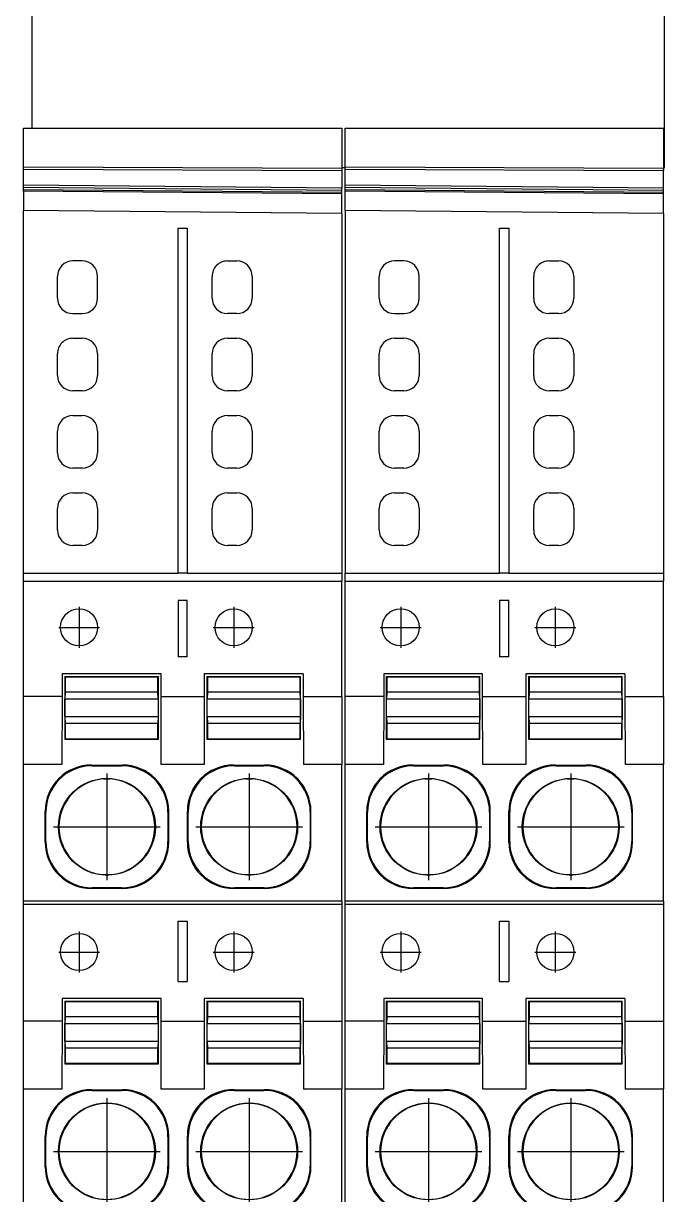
# Model space of a CAD drawing. Extents: x -2333 to 4564, y -5034 to 5704.
# Drawn here: x 3271.6 to 3345.5, y 2141.7 to 2276.7 of the extents above; entities that cross this region are included whole.
import ezdxf

# ---------------------------------------------------------------- set-up
doc = ezdxf.new("R2010")
doc.units = 0
doc.header["$LTSCALE"] = 10
doc.header["$MEASUREMENT"] = 0
doc.linetypes.add('DOT_CENTER', pattern=[14, 12, -1, 0, -1])
doc.layers.get('0').update_dxf_attribs({"linetype": 'CONTINUOUS'})
doc.layers.add('1', color=7, linetype='CONTINUOUS')

# ---------------------------------------------------------------- blocks, each defined once
blk = doc.blocks.new('FIBO-P-SP-TWIN-____2__13', base_point=(87.283, 1619.943))
at = {"color": 7, "linetype": 'Continuous'}
for p, q in [((112.253, 1630.243), (116.672, 1630.243)), ((116.672, 1630.243), (118.87, 1630.243)), ((116.672, 1629), (116.672, 1630.243)), ((118.87, 1630.243), (122.655, 1630.243)), ((118.87, 1628.993), (118.87, 1630.243)), ((122.655, 1630.243), (122.753, 1630.243)), ((122.655, 1630.243), (122.655, 1619.943)), ((122.753, 1619.943), (122.753, 1630.243)), ((122.753, 1630.243), (127.172, 1630.243)), ((127.172, 1629), (127.172, 1630.243)), ((127.172, 1630.243), (129.37, 1630.243)), ((129.37, 1630.243), (133.096, 1630.243)), ((129.37, 1628.993), (129.37, 1630.243)), ((133.096, 1630.243), (133.353, 1630.243)), ((133.096, 1630.243), (133.096, 1619.943)), ((145.083, 1630.243), (133.353, 1630.243)), ((133.353, 1630.243), (133.353, 1625.243)), ((144.993, 1619.943), (145.083, 1630.243)), ((145.083, 1630.243), (145.713, 1630.243)), ((145.665, 1619.943), (145.754, 1630.243)), ((145.713, 1630.243), (145.754, 1630.243)), ((145.754, 1630.243), (145.836, 1630.243)), ((145.813, 1619.943), (145.903, 1630.243)), ((145.836, 1630.243), (145.903, 1630.243)), ((145.903, 1630.243), (146.419, 1630.243)), ((146.419, 1630.243), (146.496, 1630.243)), ((146.496, 1630.243), (146.46, 1619.943)), ((146.496, 1630.243), (147.753, 1630.243)), ((147.753, 1630.243), (147.753, 1619.943)), ((114.156, 1629.541), (115.151, 1629.541)), ((114.178, 1629.518), (115.128, 1629.518)), ((124.656, 1629.541), (125.651, 1629.541)), ((124.678, 1629.518), (125.628, 1629.518)), ((118.87, 1628.993), (116.672, 1629)), ((119.518, 1628.908), (117.489, 1628.908)), ((117.503, 1628.893), (117.489, 1628.908)), ((117.489, 1628.908), (117.489, 1625.879)), ((117.503, 1628.893), (117.503, 1625.893)), ((118.003, 1628.893), (117.503, 1628.893)), ((118.216, 1628.902), (118.003, 1628.893)), ((118.003, 1628.893), (118.003, 1625.893)), ((118.216, 1628.902), (118.216, 1625.885)), ((118.216, 1628.902), (118.791, 1628.902)), ((119.003, 1628.893), (118.791, 1628.902)), ((118.791, 1628.902), (118.791, 1625.885)), ((119.603, 1628.993), (118.87, 1628.993)), ((119.503, 1628.893), (119.003, 1628.893)), ((119.003, 1625.893), (119.003, 1628.893)), ((119.518, 1628.908), (119.503, 1628.893)), ((119.503, 1628.893), (119.503, 1625.893)), ((119.518, 1628.908), (119.518, 1625.879)), ((119.603, 1625.793), (119.603, 1628.993)), ((129.37, 1628.993), (127.172, 1629)), ((130.018, 1628.908), (127.989, 1628.908)), ((128.003, 1628.893), (127.989, 1628.908)), ((127.989, 1628.908), (127.989, 1625.879)), ((128.003, 1628.893), (128.003, 1625.893)), ((128.503, 1628.893), (128.003, 1628.893)), ((128.716, 1628.902), (128.503, 1628.893)), ((128.503, 1628.893), (128.503, 1625.893)), ((128.716, 1628.902), (128.716, 1625.885)), ((128.716, 1628.902), (129.291, 1628.902)), ((129.291, 1628.902), (129.291, 1625.885)), ((129.503, 1628.893), (129.291, 1628.902)), ((130.103, 1628.993), (129.37, 1628.993)), ((130.003, 1628.893), (129.503, 1628.893)), ((129.503, 1625.893), (129.503, 1628.893)), ((130.018, 1628.908), (130.003, 1628.893)), ((130.003, 1628.893), (130.003, 1625.893)), ((130.018, 1628.908), (130.018, 1625.879)), ((130.103, 1625.793), (130.103, 1628.993)), ((134.753, 1629.143), (135.453, 1629.143)), ((137.253, 1629.143), (137.953, 1629.143)), ((139.753, 1629.143), (140.453, 1629.143)), ((142.253, 1629.143), (142.953, 1629.143)), ((134.253, 1628.343), (134.253, 1628.643)), ((135.953, 1628.643), (135.953, 1628.343)), ((136.753, 1628.343), (136.753, 1628.643)), ((138.453, 1628.643), (138.453, 1628.343)), ((139.253, 1628.343), (139.253, 1628.643)), ((140.953, 1628.643), (140.953, 1628.343)), ((141.753, 1628.643), (141.753, 1628.343)), ((143.453, 1628.343), (143.453, 1628.643)), ((116.651, 1628.041), (116.651, 1627.045)), ((123.156, 1627.045), (123.156, 1628.041)), ((127.151, 1628.041), (127.151, 1627.045)), ((116.199, 1627.433), (116.199, 1627.653)), ((116.628, 1628.018), (116.628, 1627.068)), ((123.178, 1627.068), (123.178, 1628.018)), ((123.607, 1627.653), (123.607, 1627.433)), ((126.699, 1627.433), (126.699, 1627.653)), ((127.128, 1628.018), (127.128, 1627.068)), ((135.453, 1627.843), (134.753, 1627.843)), ((137.953, 1627.843), (137.253, 1627.843)), ((140.453, 1627.843), (139.753, 1627.843)), ((142.253, 1627.843), (142.953, 1627.843)), ((116.672, 1625.786), (118.87, 1625.793)), ((116.672, 1624.4), (116.672, 1625.786)), ((117.503, 1625.893), (117.489, 1625.879)), ((117.489, 1625.879), (119.518, 1625.879)), ((117.503, 1625.893), (118.003, 1625.893)), ((118.216, 1625.885), (118.003, 1625.893)), ((118.791, 1625.885), (118.216, 1625.885)), ((118.791, 1625.885), (119.003, 1625.893)), ((118.87, 1625.793), (119.603, 1625.793)), ((118.87, 1625.793), (118.87, 1624.393)), ((119.003, 1625.893), (119.503, 1625.893)), ((119.503, 1625.893), (119.518, 1625.879)), ((127.172, 1625.786), (129.37, 1625.793)), ((127.172, 1624.4), (127.172, 1625.786)), ((128.003, 1625.893), (127.989, 1625.879)), ((127.989, 1625.879), (130.018, 1625.879)), ((128.003, 1625.893), (128.503, 1625.893)), ((128.716, 1625.885), (128.503, 1625.893)), ((129.291, 1625.885), (128.716, 1625.885)), ((129.291, 1625.885), (129.503, 1625.893)), ((129.37, 1625.793), (129.37, 1624.393)), ((129.37, 1625.793), (130.103, 1625.793)), ((129.503, 1625.893), (130.003, 1625.893)), ((130.003, 1625.893), (130.018, 1625.879)), ((114.156, 1625.545), (115.151, 1625.545)), ((115.128, 1625.568), (114.178, 1625.568)), ((124.656, 1625.545), (125.651, 1625.545)), ((125.628, 1625.568), (124.678, 1625.568)), ((120.153, 1625.243), (122.103, 1625.243)), ((120.153, 1625.243), (120.153, 1624.943)), ((122.103, 1625.243), (122.103, 1624.943)), ((132.474, 1625.243), (130.653, 1625.243)), ((130.653, 1624.943), (130.653, 1625.243)), ((132.474, 1624.943), (132.474, 1625.243)), ((133.353, 1624.943), (133.353, 1625.243)), ((133.353, 1625.243), (144.511, 1625.243)), ((144.511, 1625.243), (144.511, 1624.943)), ((114.156, 1624.941), (115.151, 1624.941)), ((114.178, 1624.918), (115.128, 1624.918)), ((122.103, 1624.943), (120.153, 1624.943)), ((124.656, 1624.941), (125.651, 1624.941)), ((124.678, 1624.918), (125.628, 1624.918)), ((130.653, 1624.943), (132.474, 1624.943)), ((133.353, 1624.943), (133.353, 1619.943)), ((144.511, 1624.943), (133.353, 1624.943)), ((118.87, 1624.393), (116.672, 1624.4)), ((117.503, 1624.293), (117.489, 1624.308)), ((119.518, 1624.308), (117.489, 1624.308)), ((117.489, 1624.308), (117.489, 1621.279)), ((117.503, 1624.293), (117.503, 1621.293)), ((118.003, 1624.293), (117.503, 1624.293)), ((118.216, 1624.302), (118.003, 1624.293)), ((118.003, 1624.293), (118.003, 1621.293)), ((118.216, 1624.302), (118.216, 1621.285)), ((118.216, 1624.302), (118.791, 1624.302)), ((118.791, 1624.302), (118.791, 1621.285)), ((119.003, 1624.293), (118.791, 1624.302)), ((119.603, 1624.393), (118.87, 1624.393)), ((119.003, 1621.293), (119.003, 1624.293)), ((119.503, 1624.293), (119.003, 1624.293)), ((119.518, 1624.308), (119.503, 1624.293)), ((119.503, 1624.293), (119.503, 1621.293)), ((119.518, 1624.308), (119.518, 1621.279)), ((119.603, 1621.193), (119.603, 1624.393)), ((129.37, 1624.393), (127.172, 1624.4)), ((127.989, 1624.308), (127.989, 1621.279)), ((130.018, 1624.308), (127.989, 1624.308)), ((128.003, 1624.293), (127.989, 1624.308)), ((128.003, 1624.293), (128.003, 1621.293)), ((128.503, 1624.293), (128.003, 1624.293)), ((128.716, 1624.302), (128.503, 1624.293)), ((128.503, 1624.293), (128.503, 1621.293)), ((128.716, 1624.302), (129.291, 1624.302)), ((128.716, 1624.302), (128.716, 1621.285)), ((129.503, 1624.293), (129.291, 1624.302)), ((129.291, 1624.302), (129.291, 1621.285)), ((130.103, 1624.393), (129.37, 1624.393)), ((129.503, 1621.293), (129.503, 1624.293)), ((130.003, 1624.293), (129.503, 1624.293)), ((130.018, 1624.308), (130.003, 1624.293)), ((130.003, 1624.293), (130.003, 1621.293)), ((130.018, 1624.308), (130.018, 1621.279)), ((130.103, 1621.193), (130.103, 1624.393)), ((134.753, 1624.143), (135.453, 1624.143)), ((137.253, 1624.143), (137.953, 1624.143)), ((139.753, 1624.143), (140.453, 1624.143)), ((142.253, 1624.143), (142.953, 1624.143)), ((134.253, 1623.343), (134.253, 1623.643)), ((135.953, 1623.643), (135.953, 1623.343)), ((136.753, 1623.343), (136.753, 1623.643)), ((138.453, 1623.643), (138.453, 1623.343)), ((139.253, 1623.343), (139.253, 1623.643)), ((140.953, 1623.643), (140.953, 1623.343)), ((141.753, 1623.343), (141.753, 1623.643)), ((143.453, 1623.643), (143.453, 1623.343)), ((116.628, 1623.418), (116.628, 1622.468)), ((116.651, 1623.441), (116.651, 1622.445)), ((123.156, 1622.445), (123.156, 1623.441)), ((123.178, 1622.468), (123.178, 1623.418)), ((127.128, 1623.418), (127.128, 1622.468)), ((127.151, 1623.441), (127.151, 1622.445)), ((116.199, 1622.833), (116.199, 1623.053)), ((123.607, 1623.053), (123.607, 1622.833)), ((126.699, 1622.833), (126.699, 1623.053)), ((135.453, 1622.843), (134.753, 1622.843)), ((137.953, 1622.843), (137.253, 1622.843)), ((140.453, 1622.843), (139.753, 1622.843)), ((142.953, 1622.843), (142.253, 1622.843)), ((117.503, 1621.293), (117.489, 1621.279)), ((117.489, 1621.279), (119.518, 1621.279)), ((117.503, 1621.293), (118.003, 1621.293)), ((118.216, 1621.285), (118.003, 1621.293)), ((118.791, 1621.285), (118.216, 1621.285)), ((118.791, 1621.285), (119.003, 1621.293)), ((119.003, 1621.293), (119.503, 1621.293)), ((119.503, 1621.293), (119.518, 1621.279)), ((128.003, 1621.293), (127.989, 1621.279)), ((127.989, 1621.279), (130.018, 1621.279)), ((128.003, 1621.293), (128.503, 1621.293)), ((128.716, 1621.285), (128.503, 1621.293)), ((129.291, 1621.285), (128.716, 1621.285)), ((129.291, 1621.285), (129.503, 1621.293)), ((129.503, 1621.293), (130.003, 1621.293)), ((130.003, 1621.293), (130.018, 1621.279)), ((114.156, 1620.945), (115.151, 1620.945)), ((115.128, 1620.968), (114.178, 1620.968)), ((118.87, 1621.193), (116.672, 1621.186)), ((116.672, 1619.943), (116.672, 1621.186)), ((118.87, 1621.193), (118.87, 1619.943)), ((119.603, 1621.193), (118.87, 1621.193)), ((124.656, 1620.945), (125.651, 1620.945)), ((125.628, 1620.968), (124.678, 1620.968)), ((129.37, 1621.193), (127.172, 1621.186)), ((127.172, 1619.943), (127.172, 1621.186)), ((129.37, 1621.193), (129.37, 1619.943)), ((130.103, 1621.193), (129.37, 1621.193)), ((112.253, 1619.943), (116.672, 1619.943)), ((118.87, 1619.943), (116.672, 1619.943)), ((122.655, 1619.943), (118.87, 1619.943)), ((122.753, 1619.943), (122.655, 1619.943)), ((122.753, 1619.943), (127.172, 1619.943)), ((129.37, 1619.943), (127.172, 1619.943)), ((129.37, 1619.943), (133.096, 1619.943)), ((133.353, 1619.943), (133.096, 1619.943)), ((144.993, 1619.943), (133.353, 1619.943)), ((144.993, 1619.943), (145.623, 1619.943)), ((145.623, 1619.943), (145.665, 1619.943)), ((145.665, 1619.943), (145.746, 1619.943)), ((145.746, 1619.943), (145.813, 1619.943)), ((145.813, 1619.943), (146.383, 1619.943)), ((146.46, 1619.943), (146.383, 1619.943)), ((147.753, 1619.943), (146.46, 1619.943))]:
    blk.add_line(p, q, dxfattribs=at)
at = {"color": 2, "linetype": 'Continuous'}
for p, q in [((145.623, 1619.943), (145.713, 1630.243)), ((145.836, 1630.243), (145.746, 1619.943)), ((146.419, 1630.243), (146.383, 1619.943)), ((114.178, 1629.518), (114.156, 1629.541)), ((115.151, 1629.541), (115.128, 1629.518)), ((124.678, 1629.518), (124.656, 1629.541)), ((125.628, 1629.518), (125.651, 1629.541)), ((116.651, 1628.041), (116.628, 1628.018)), ((123.178, 1628.018), (123.156, 1628.041)), ((127.128, 1628.018), (127.151, 1628.041)), ((116.628, 1627.068), (116.651, 1627.045)), ((123.178, 1627.068), (123.156, 1627.045)), ((127.128, 1627.068), (127.151, 1627.045)), ((114.156, 1625.545), (114.178, 1625.568)), ((115.128, 1625.568), (115.151, 1625.545)), ((124.678, 1625.568), (124.656, 1625.545)), ((125.628, 1625.568), (125.651, 1625.545)), ((114.178, 1624.918), (114.156, 1624.941)), ((115.128, 1624.918), (115.151, 1624.941)), ((124.678, 1624.918), (124.656, 1624.941)), ((125.628, 1624.918), (125.651, 1624.941)), ((116.628, 1623.418), (116.651, 1623.441)), ((123.178, 1623.418), (123.156, 1623.441)), ((127.128, 1623.418), (127.151, 1623.441)), ((116.628, 1622.468), (116.651, 1622.445)), ((123.178, 1622.468), (123.156, 1622.445)), ((127.128, 1622.468), (127.151, 1622.445)), ((114.156, 1620.945), (114.178, 1620.968)), ((115.128, 1620.968), (115.151, 1620.945)), ((124.678, 1620.968), (124.656, 1620.945)), ((125.628, 1620.968), (125.651, 1620.945))]:
    blk.add_line(p, q, dxfattribs=at)
at = {"color": 7, "linetype": 'Continuous'}
for centre, radius in [((114.653, 1627.543), 1.567), ((121.103, 1628.443), 0.6), ((125.153, 1627.543), 1.567), ((131.603, 1628.443), 0.6), ((114.653, 1622.943), 1.567), ((125.153, 1622.943), 1.567), ((121.103, 1623.443), 0.6), ((131.603, 1623.443), 0.6)]:
    blk.add_circle(centre, radius, dxfattribs=at)
for centre, radius, start, end in [((114.156, 1628.041), 1.5, 90.0044, 179.9956), ((114.178, 1628.018), 1.5, 90.0044, 179.9956), ((115.128, 1628.018), 1.5, 0.0044, 89.9956), ((115.151, 1628.041), 1.5, 0.0044, 89.9956), ((124.656, 1628.041), 1.5, 90.0044, 179.9956), ((124.678, 1628.018), 1.5, 90.0044, 179.9956), ((125.628, 1628.018), 1.5, 0.0044, 89.9956), ((125.651, 1628.041), 1.5, 0.0044, 89.9956), ((114.653, 1627.543), 1.55, 4.0694, 175.9306), ((125.153, 1627.543), 1.55, 4.0694, 175.9306), ((134.753, 1628.643), 0.5, 90, 180), ((135.453, 1628.643), 0.5, 0, 90), ((137.253, 1628.643), 0.5, 90, 180), ((137.953, 1628.643), 0.5, 0, 90), ((139.753, 1628.643), 0.5, 90, 180), ((140.453, 1628.643), 0.5, 0, 90), ((142.253, 1628.643), 0.5, 90, 180), ((142.953, 1628.643), 0.5, 0, 90), ((134.753, 1628.343), 0.5, 180, 270), ((135.453, 1628.343), 0.5, 270, 360), ((137.253, 1628.343), 0.5, 180, 270), ((137.953, 1628.343), 0.5, 270, 360), ((139.753, 1628.343), 0.5, 180, 270), ((140.453, 1628.343), 0.5, 270, 0), ((142.253, 1628.343), 0.5, 180, 270), ((142.953, 1628.343), 0.5, 270, 0), ((114.682, 1627.543), 1.522, 355.8545, 4.1455), ((125.125, 1627.543), 1.522, 175.8545, 184.1455), ((125.182, 1627.543), 1.522, 355.8545, 4.1455), ((114.653, 1627.543), 1.55, 184.0694, 355.9306), ((125.153, 1627.543), 1.55, 184.0694, 355.9306), ((114.156, 1627.046), 1.5, 180.0044, 269.9956), ((114.178, 1627.068), 1.5, 180.0044, 269.9956), ((115.128, 1627.068), 1.5, 270.0044, 359.9956), ((115.151, 1627.046), 1.5, 270.0044, 359.9956), ((124.656, 1627.046), 1.5, 180.0044, 269.9956), ((124.678, 1627.068), 1.5, 180.0044, 269.9956), ((125.628, 1627.068), 1.5, 270.0044, 359.9956), ((125.651, 1627.046), 1.5, 270.0044, 359.9956), ((114.156, 1623.441), 1.5, 90.0044, 179.9956), ((114.178, 1623.418), 1.5, 90.0044, 179.9956), ((115.128, 1623.418), 1.5, 0.0044, 89.9956), ((115.151, 1623.441), 1.5, 0.0044, 89.9956), ((124.656, 1623.441), 1.5, 90.0044, 179.9956), ((124.678, 1623.418), 1.5, 90.0044, 179.9956), ((125.628, 1623.418), 1.5, 0.0044, 89.9956), ((125.651, 1623.441), 1.5, 0.0044, 89.9956), ((114.653, 1622.943), 1.55, 4.0694, 175.9306), ((125.153, 1622.943), 1.55, 4.0694, 175.9306), ((134.753, 1623.643), 0.5, 90, 180), ((135.453, 1623.643), 0.5, 0, 90), ((137.253, 1623.643), 0.5, 90, 180), ((137.953, 1623.643), 0.5, 0, 90), ((139.753, 1623.643), 0.5, 90, 180), ((140.453, 1623.643), 0.5, 0, 90), ((142.253, 1623.643), 0.5, 90, 180), ((142.953, 1623.643), 0.5, 360, 90), ((134.753, 1623.343), 0.5, 180, 270), ((135.453, 1623.343), 0.5, 270, 360), ((137.253, 1623.343), 0.5, 180, 270), ((137.953, 1623.343), 0.5, 270, 360), ((139.753, 1623.343), 0.5, 180, 270), ((140.453, 1623.343), 0.5, 270, 0), ((142.253, 1623.343), 0.5, 180, 270), ((142.953, 1623.343), 0.5, 270, 360), ((114.653, 1622.943), 1.55, 184.0694, 355.9306), ((114.682, 1622.943), 1.522, 355.8545, 4.1455), ((125.125, 1622.943), 1.522, 175.8545, 184.1455), ((125.153, 1622.943), 1.55, 184.0694, 355.9306), ((125.182, 1622.943), 1.522, 355.8545, 4.1455), ((114.156, 1622.446), 1.5, 180.0044, 269.9956), ((114.178, 1622.468), 1.5, 180.0044, 269.9956), ((115.128, 1622.468), 1.5, 270.0044, 359.9956), ((115.151, 1622.446), 1.5, 270.0044, 359.9956), ((124.656, 1622.446), 1.5, 180.0044, 269.9956), ((124.678, 1622.468), 1.5, 180.0044, 269.9956), ((125.628, 1622.468), 1.5, 270.0044, 359.9956), ((125.651, 1622.446), 1.5, 270.0044, 359.9956)]:
    blk.add_arc(centre, radius, start, end, dxfattribs=at)
at = {"layer": '1', "color": 2, "linetype": 'DOT_CENTER'}
for p, q in [((114.653, 1629.267), (114.653, 1625.82)), ((125.153, 1629.267), (125.153, 1625.82)), ((121.103, 1629.103), (121.103, 1627.783)), ((131.603, 1629.103), (131.603, 1627.783)), ((121.763, 1628.443), (120.443, 1628.443)), ((132.263, 1628.443), (130.943, 1628.443)), ((116.377, 1627.543), (112.93, 1627.543)), ((126.877, 1627.543), (123.43, 1627.543)), ((114.653, 1624.667), (114.653, 1621.22)), ((125.153, 1624.667), (125.153, 1621.22)), ((121.103, 1624.103), (121.103, 1622.783)), ((131.603, 1624.103), (131.603, 1622.783)), ((121.763, 1623.443), (120.443, 1623.443)), ((132.263, 1623.443), (130.943, 1623.443)), ((116.377, 1622.943), (112.93, 1622.943)), ((126.877, 1622.943), (123.43, 1622.943))]:
    blk.add_line(p, q, dxfattribs=at)
blk = doc.blocks.new('FIBO-P-SP-TWIN-_____12', base_point=(87.283, 1630.343))
at = {"color": 7, "linetype": 'Continuous'}
for p, q in [((112.253, 1640.643), (116.672, 1640.643)), ((116.672, 1639.4), (116.672, 1640.643)), ((116.672, 1640.643), (118.87, 1640.643)), ((118.87, 1639.393), (118.87, 1640.643)), ((118.87, 1640.643), (122.655, 1640.643)), ((122.655, 1640.643), (122.655, 1630.343)), ((122.655, 1640.643), (122.753, 1640.643)), ((122.753, 1630.343), (122.753, 1640.643)), ((122.753, 1640.643), (127.172, 1640.643)), ((127.172, 1639.4), (127.172, 1640.643)), ((127.172, 1640.643), (129.37, 1640.643)), ((129.37, 1639.393), (129.37, 1640.643)), ((129.37, 1640.643), (133.096, 1640.643)), ((133.096, 1640.643), (133.096, 1630.343)), ((133.096, 1640.643), (133.353, 1640.643)), ((133.353, 1640.643), (133.353, 1635.643)), ((133.353, 1640.643), (145.083, 1640.643)), ((144.993, 1630.343), (145.083, 1640.643)), ((145.713, 1640.643), (145.083, 1640.643)), ((145.665, 1630.343), (145.754, 1640.643)), ((145.713, 1640.643), (145.754, 1640.643)), ((145.754, 1640.643), (145.836, 1640.643)), ((145.813, 1630.343), (145.903, 1640.643)), ((145.836, 1640.643), (145.903, 1640.643)), ((145.903, 1640.643), (146.419, 1640.643)), ((146.419, 1640.643), (146.496, 1640.643)), ((146.496, 1640.643), (146.46, 1630.343)), ((146.496, 1640.643), (147.753, 1640.643)), ((147.753, 1640.643), (147.753, 1630.343)), ((114.156, 1639.941), (115.151, 1639.941)), ((114.178, 1639.918), (115.128, 1639.918)), ((124.656, 1639.941), (125.651, 1639.941)), ((124.678, 1639.918), (125.628, 1639.918)), ((118.87, 1639.393), (116.672, 1639.4)), ((129.37, 1639.393), (127.172, 1639.4)), ((134.753, 1639.543), (135.453, 1639.543)), ((137.253, 1639.543), (137.953, 1639.543)), ((139.753, 1639.543), (140.453, 1639.543)), ((142.253, 1639.543), (142.953, 1639.543)), ((117.489, 1639.308), (117.489, 1636.279)), ((117.503, 1639.293), (117.489, 1639.308)), ((119.518, 1639.308), (117.489, 1639.308)), ((117.503, 1639.293), (117.503, 1636.293)), ((118.003, 1639.293), (117.503, 1639.293)), ((118.216, 1639.302), (118.003, 1639.293)), ((118.003, 1639.293), (118.003, 1636.293)), ((118.216, 1639.302), (118.216, 1636.285)), ((118.216, 1639.302), (118.791, 1639.302)), ((118.791, 1639.302), (118.791, 1636.285)), ((119.003, 1639.293), (118.791, 1639.302)), ((119.603, 1639.393), (118.87, 1639.393)), ((119.003, 1636.293), (119.003, 1639.293)), ((119.503, 1639.293), (119.003, 1639.293)), ((119.518, 1639.308), (119.503, 1639.293)), ((119.503, 1639.293), (119.503, 1636.293)), ((119.518, 1639.308), (119.518, 1636.279)), ((119.603, 1636.193), (119.603, 1639.393)), ((127.989, 1639.308), (127.989, 1636.279)), ((128.003, 1639.293), (127.989, 1639.308)), ((130.018, 1639.308), (127.989, 1639.308)), ((128.003, 1639.293), (128.003, 1636.293)), ((128.503, 1639.293), (128.003, 1639.293)), ((128.716, 1639.302), (128.503, 1639.293)), ((128.503, 1639.293), (128.503, 1636.293)), ((128.716, 1639.302), (128.716, 1636.285)), ((128.716, 1639.302), (129.291, 1639.302)), ((129.291, 1639.302), (129.291, 1636.285)), ((129.503, 1639.293), (129.291, 1639.302)), ((130.103, 1639.393), (129.37, 1639.393)), ((129.503, 1636.293), (129.503, 1639.293)), ((130.003, 1639.293), (129.503, 1639.293)), ((130.018, 1639.308), (130.003, 1639.293)), ((130.003, 1639.293), (130.003, 1636.293)), ((130.018, 1639.308), (130.018, 1636.279)), ((130.103, 1636.193), (130.103, 1639.393)), ((134.253, 1638.743), (134.253, 1639.043)), ((135.953, 1639.043), (135.953, 1638.743)), ((136.753, 1638.743), (136.753, 1639.043)), ((138.453, 1639.043), (138.453, 1638.743)), ((139.253, 1638.743), (139.253, 1639.043)), ((140.953, 1639.043), (140.953, 1638.743)), ((141.753, 1639.043), (141.753, 1638.743)), ((143.453, 1638.743), (143.453, 1639.043)), ((116.628, 1638.418), (116.628, 1637.468)), ((116.651, 1638.441), (116.651, 1637.445)), ((123.156, 1637.445), (123.156, 1638.441)), ((123.178, 1637.468), (123.178, 1638.418)), ((127.128, 1638.418), (127.128, 1637.468)), ((127.151, 1638.441), (127.151, 1637.445)), ((116.199, 1637.833), (116.199, 1638.053)), ((123.607, 1638.053), (123.607, 1637.833)), ((126.699, 1637.833), (126.699, 1638.053)), ((135.453, 1638.243), (134.753, 1638.243)), ((137.953, 1638.243), (137.253, 1638.243)), ((140.453, 1638.243), (139.753, 1638.243)), ((142.253, 1638.243), (142.953, 1638.243)), ((116.672, 1636.186), (118.87, 1636.193)), ((116.672, 1634.8), (116.672, 1636.186)), ((117.503, 1636.293), (117.489, 1636.279)), ((117.489, 1636.279), (119.518, 1636.279)), ((117.503, 1636.293), (118.003, 1636.293)), ((118.216, 1636.285), (118.003, 1636.293)), ((118.791, 1636.285), (118.216, 1636.285)), ((118.791, 1636.285), (119.003, 1636.293)), ((118.87, 1636.193), (118.87, 1634.793)), ((118.87, 1636.193), (119.603, 1636.193)), ((119.003, 1636.293), (119.503, 1636.293)), ((119.503, 1636.293), (119.518, 1636.279)), ((127.172, 1636.186), (129.37, 1636.193)), ((127.172, 1634.8), (127.172, 1636.186)), ((128.003, 1636.293), (127.989, 1636.279)), ((127.989, 1636.279), (130.018, 1636.279)), ((128.003, 1636.293), (128.503, 1636.293)), ((128.716, 1636.285), (128.503, 1636.293)), ((129.291, 1636.285), (128.716, 1636.285)), ((129.291, 1636.285), (129.503, 1636.293)), ((129.37, 1636.193), (129.37, 1634.793)), ((129.37, 1636.193), (130.103, 1636.193)), ((129.503, 1636.293), (130.003, 1636.293)), ((130.003, 1636.293), (130.018, 1636.279)), ((114.156, 1635.945), (115.151, 1635.945)), ((115.128, 1635.968), (114.178, 1635.968)), ((120.153, 1635.643), (120.153, 1635.343)), ((120.153, 1635.643), (122.103, 1635.643)), ((122.103, 1635.643), (122.103, 1635.343)), ((124.656, 1635.945), (125.651, 1635.945)), ((125.628, 1635.968), (124.678, 1635.968)), ((130.653, 1635.343), (130.653, 1635.643)), ((132.474, 1635.643), (130.653, 1635.643)), ((132.474, 1635.343), (132.474, 1635.643)), ((133.353, 1635.343), (133.353, 1635.643)), ((133.353, 1635.643), (144.511, 1635.643)), ((144.511, 1635.643), (144.511, 1635.343)), ((114.156, 1635.341), (115.151, 1635.341)), ((114.178, 1635.318), (115.128, 1635.318)), ((122.103, 1635.343), (120.153, 1635.343)), ((124.656, 1635.341), (125.651, 1635.341)), ((124.678, 1635.318), (125.628, 1635.318)), ((130.653, 1635.343), (132.474, 1635.343)), ((144.511, 1635.343), (133.353, 1635.343)), ((133.353, 1635.343), (133.353, 1630.343)), ((118.87, 1634.793), (116.672, 1634.8)), ((117.489, 1634.708), (117.489, 1631.679)), ((117.503, 1634.693), (117.489, 1634.708)), ((119.518, 1634.708), (117.489, 1634.708)), ((117.503, 1634.693), (117.503, 1631.693)), ((118.003, 1634.693), (117.503, 1634.693)), ((118.216, 1634.702), (118.003, 1634.693)), ((118.003, 1634.693), (118.003, 1631.693)), ((118.216, 1634.702), (118.216, 1631.685)), ((118.216, 1634.702), (118.791, 1634.702)), ((118.791, 1634.702), (118.791, 1631.685)), ((119.003, 1634.693), (118.791, 1634.702)), ((119.603, 1634.793), (118.87, 1634.793)), ((119.003, 1631.693), (119.003, 1634.693)), ((119.503, 1634.693), (119.003, 1634.693)), ((119.518, 1634.708), (119.503, 1634.693)), ((119.503, 1634.693), (119.503, 1631.693)), ((119.518, 1634.708), (119.518, 1631.679)), ((119.603, 1631.593), (119.603, 1634.793)), ((129.37, 1634.793), (127.172, 1634.8)), ((130.018, 1634.708), (127.989, 1634.708)), ((128.003, 1634.693), (127.989, 1634.708)), ((127.989, 1634.708), (127.989, 1631.679)), ((128.503, 1634.693), (128.003, 1634.693)), ((128.003, 1634.693), (128.003, 1631.693)), ((128.716, 1634.702), (128.503, 1634.693)), ((128.503, 1634.693), (128.503, 1631.693)), ((128.716, 1634.702), (129.291, 1634.702)), ((128.716, 1634.702), (128.716, 1631.685)), ((129.503, 1634.693), (129.291, 1634.702)), ((129.291, 1634.702), (129.291, 1631.685)), ((130.103, 1634.793), (129.37, 1634.793)), ((129.503, 1631.693), (129.503, 1634.693)), ((130.003, 1634.693), (129.503, 1634.693)), ((130.018, 1634.708), (130.003, 1634.693)), ((130.003, 1634.693), (130.003, 1631.693)), ((130.018, 1634.708), (130.018, 1631.679)), ((130.103, 1631.593), (130.103, 1634.793)), ((134.753, 1634.543), (135.453, 1634.543)), ((137.253, 1634.543), (137.953, 1634.543)), ((139.753, 1634.543), (140.453, 1634.543)), ((142.253, 1634.543), (142.953, 1634.543)), ((116.628, 1633.818), (116.628, 1632.868)), ((116.651, 1633.841), (116.651, 1632.845)), ((123.156, 1632.845), (123.156, 1633.841)), ((123.178, 1632.868), (123.178, 1633.818)), ((127.128, 1633.818), (127.128, 1632.868)), ((127.151, 1633.841), (127.151, 1632.845)), ((134.253, 1633.743), (134.253, 1634.043)), ((135.953, 1634.043), (135.953, 1633.743)), ((136.753, 1633.743), (136.753, 1634.043)), ((138.453, 1634.043), (138.453, 1633.743)), ((139.253, 1633.743), (139.253, 1634.043)), ((140.953, 1634.043), (140.953, 1633.743)), ((141.753, 1633.743), (141.753, 1634.043)), ((143.453, 1634.043), (143.453, 1633.743)), ((116.199, 1633.233), (116.199, 1633.453)), ((123.607, 1633.453), (123.607, 1633.233)), ((126.699, 1633.233), (126.699, 1633.453)), ((135.453, 1633.243), (134.753, 1633.243)), ((137.953, 1633.243), (137.253, 1633.243)), ((140.453, 1633.243), (139.753, 1633.243)), ((142.953, 1633.243), (142.253, 1633.243)), ((118.87, 1631.593), (116.672, 1631.586)), ((116.672, 1630.343), (116.672, 1631.586)), ((117.503, 1631.693), (117.489, 1631.679)), ((117.489, 1631.679), (119.518, 1631.679)), ((117.503, 1631.693), (118.003, 1631.693)), ((118.216, 1631.685), (118.003, 1631.693)), ((118.791, 1631.685), (118.216, 1631.685)), ((118.791, 1631.685), (119.003, 1631.693)), ((119.603, 1631.593), (118.87, 1631.593)), ((118.87, 1631.593), (118.87, 1630.343)), ((119.003, 1631.693), (119.503, 1631.693)), ((119.503, 1631.693), (119.518, 1631.679)), ((129.37, 1631.593), (127.172, 1631.586)), ((127.172, 1630.343), (127.172, 1631.586)), ((128.003, 1631.693), (127.989, 1631.679)), ((127.989, 1631.679), (130.018, 1631.679)), ((128.003, 1631.693), (128.503, 1631.693)), ((128.716, 1631.685), (128.503, 1631.693)), ((129.291, 1631.685), (128.716, 1631.685)), ((129.291, 1631.685), (129.503, 1631.693)), ((130.103, 1631.593), (129.37, 1631.593)), ((129.37, 1631.593), (129.37, 1630.343)), ((129.503, 1631.693), (130.003, 1631.693)), ((130.003, 1631.693), (130.018, 1631.679)), ((114.156, 1631.345), (115.151, 1631.345)), ((115.128, 1631.368), (114.178, 1631.368)), ((124.656, 1631.345), (125.651, 1631.345)), ((125.628, 1631.368), (124.678, 1631.368)), ((112.253, 1630.343), (116.672, 1630.343)), ((118.87, 1630.343), (116.672, 1630.343)), ((122.655, 1630.343), (118.87, 1630.343)), ((122.753, 1630.343), (122.655, 1630.343)), ((122.753, 1630.343), (127.172, 1630.343)), ((129.37, 1630.343), (127.172, 1630.343)), ((129.37, 1630.343), (133.096, 1630.343)), ((133.353, 1630.343), (133.096, 1630.343)), ((144.993, 1630.343), (133.353, 1630.343)), ((144.993, 1630.343), (145.623, 1630.343)), ((145.623, 1630.343), (145.665, 1630.343)), ((145.665, 1630.343), (145.746, 1630.343)), ((145.746, 1630.343), (145.813, 1630.343)), ((146.383, 1630.343), (145.813, 1630.343)), ((146.46, 1630.343), (146.383, 1630.343)), ((147.753, 1630.343), (146.46, 1630.343))]:
    blk.add_line(p, q, dxfattribs=at)
at = {"color": 2, "linetype": 'Continuous'}
for p, q in [((145.623, 1630.343), (145.713, 1640.643)), ((145.836, 1640.643), (145.746, 1630.343)), ((146.419, 1640.643), (146.383, 1630.343)), ((114.178, 1639.918), (114.156, 1639.941)), ((115.151, 1639.941), (115.128, 1639.918)), ((124.678, 1639.918), (124.656, 1639.941)), ((125.628, 1639.918), (125.651, 1639.941)), ((116.651, 1638.441), (116.628, 1638.418)), ((123.178, 1638.418), (123.156, 1638.441)), ((127.128, 1638.418), (127.151, 1638.441)), ((116.628, 1637.468), (116.651, 1637.445)), ((123.178, 1637.468), (123.156, 1637.445)), ((127.128, 1637.468), (127.151, 1637.445)), ((114.156, 1635.945), (114.178, 1635.968)), ((115.128, 1635.968), (115.151, 1635.945)), ((124.678, 1635.968), (124.656, 1635.945)), ((125.628, 1635.968), (125.651, 1635.945)), ((114.178, 1635.318), (114.156, 1635.341)), ((115.128, 1635.318), (115.151, 1635.341)), ((124.678, 1635.318), (124.656, 1635.341)), ((125.628, 1635.318), (125.651, 1635.341)), ((116.628, 1633.818), (116.651, 1633.841)), ((123.178, 1633.818), (123.156, 1633.841)), ((127.128, 1633.818), (127.151, 1633.841)), ((116.628, 1632.868), (116.651, 1632.845)), ((123.178, 1632.868), (123.156, 1632.845)), ((127.128, 1632.868), (127.151, 1632.845)), ((114.156, 1631.345), (114.178, 1631.368)), ((115.128, 1631.368), (115.151, 1631.345)), ((124.678, 1631.368), (124.656, 1631.345)), ((125.628, 1631.368), (125.651, 1631.345))]:
    blk.add_line(p, q, dxfattribs=at)
at = {"color": 7, "linetype": 'Continuous'}
for centre, radius in [((114.653, 1637.943), 1.567), ((121.103, 1638.843), 0.6), ((125.153, 1637.943), 1.567), ((131.603, 1638.843), 0.6), ((114.653, 1633.343), 1.567), ((125.153, 1633.343), 1.567), ((121.103, 1633.843), 0.6), ((131.603, 1633.843), 0.6)]:
    blk.add_circle(centre, radius, dxfattribs=at)
for centre, radius, start, end in [((114.156, 1638.441), 1.5, 90.0044, 179.9956), ((114.178, 1638.418), 1.5, 90.0044, 179.9956), ((115.128, 1638.418), 1.5, 0.0044, 89.9956), ((115.151, 1638.441), 1.5, 0.0044, 89.9956), ((124.656, 1638.441), 1.5, 90.0044, 179.9956), ((124.678, 1638.418), 1.5, 90.0044, 179.9956), ((125.628, 1638.418), 1.5, 0.0044, 89.9956), ((125.651, 1638.441), 1.5, 0.0044, 89.9956), ((114.653, 1637.943), 1.55, 4.0694, 175.9306), ((125.153, 1637.943), 1.55, 4.0694, 175.9306), ((134.753, 1639.043), 0.5, 90, 180), ((135.453, 1639.043), 0.5, 0, 90), ((137.253, 1639.043), 0.5, 90, 180), ((137.953, 1639.043), 0.5, 0, 90), ((139.753, 1639.043), 0.5, 90, 180), ((140.453, 1639.043), 0.5, 360, 90), ((142.253, 1639.043), 0.5, 90, 180), ((142.953, 1639.043), 0.5, 0, 90), ((134.753, 1638.743), 0.5, 180, 270), ((135.453, 1638.743), 0.5, 270, 0), ((137.253, 1638.743), 0.5, 180, 270), ((137.953, 1638.743), 0.5, 270, 0), ((139.753, 1638.743), 0.5, 180, 270), ((140.453, 1638.743), 0.5, 270, 0), ((142.253, 1638.743), 0.5, 180, 270), ((142.953, 1638.743), 0.5, 270, 0), ((114.682, 1637.943), 1.522, 355.8545, 4.1455), ((125.125, 1637.943), 1.522, 175.8545, 184.1455), ((125.182, 1637.943), 1.522, 355.8545, 4.1455), ((114.653, 1637.943), 1.55, 184.0694, 355.9306), ((125.153, 1637.943), 1.55, 184.0694, 355.9306), ((114.156, 1637.446), 1.5, 180.0044, 269.9956), ((114.178, 1637.468), 1.5, 180.0044, 269.9956), ((115.128, 1637.468), 1.5, 270.0044, 359.9956), ((115.151, 1637.446), 1.5, 270.0044, 359.9956), ((124.656, 1637.446), 1.5, 180.0044, 269.9956), ((124.678, 1637.468), 1.5, 180.0044, 269.9956), ((125.628, 1637.468), 1.5, 270.0044, 359.9956), ((125.651, 1637.446), 1.5, 270.0044, 359.9956), ((114.156, 1633.841), 1.5, 90.0044, 179.9956), ((114.178, 1633.818), 1.5, 90.0044, 179.9956), ((115.128, 1633.818), 1.5, 0.0044, 89.9956), ((115.151, 1633.841), 1.5, 0.0044, 89.9956), ((124.656, 1633.841), 1.5, 90.0044, 179.9956), ((124.678, 1633.818), 1.5, 90.0044, 179.9956), ((125.628, 1633.818), 1.5, 0.0044, 89.9956), ((125.651, 1633.841), 1.5, 0.0044, 89.9956), ((114.653, 1633.343), 1.55, 4.0694, 175.9306), ((125.153, 1633.343), 1.55, 4.0694, 175.9306), ((134.753, 1634.043), 0.5, 90, 180), ((135.453, 1634.043), 0.5, 0, 90), ((137.253, 1634.043), 0.5, 90, 180), ((137.953, 1634.043), 0.5, 0, 90), ((139.753, 1634.043), 0.5, 90, 180), ((140.453, 1634.043), 0.5, 0, 90), ((142.253, 1634.043), 0.5, 90, 180), ((142.953, 1634.043), 0.5, 360, 90), ((134.753, 1633.743), 0.5, 180, 270), ((135.453, 1633.743), 0.5, 270, 360), ((137.253, 1633.743), 0.5, 180, 270), ((137.953, 1633.743), 0.5, 270, 0), ((139.753, 1633.743), 0.5, 180, 270), ((140.453, 1633.743), 0.5, 270, 0), ((142.253, 1633.743), 0.5, 180, 270), ((142.953, 1633.743), 0.5, 270, 360), ((114.682, 1633.343), 1.522, 355.8545, 4.1455), ((125.125, 1633.343), 1.522, 175.8545, 184.1455), ((125.182, 1633.343), 1.522, 355.8545, 4.1455), ((114.653, 1633.343), 1.55, 184.0694, 355.9306), ((125.153, 1633.343), 1.55, 184.0694, 355.9306), ((114.156, 1632.846), 1.5, 180.0044, 269.9956), ((114.178, 1632.868), 1.5, 180.0044, 269.9956), ((115.128, 1632.868), 1.5, 270.0044, 359.9956), ((115.151, 1632.846), 1.5, 270.0044, 359.9956), ((124.656, 1632.846), 1.5, 180.0044, 269.9956), ((124.678, 1632.868), 1.5, 180.0044, 269.9956), ((125.628, 1632.868), 1.5, 270.0044, 359.9956), ((125.651, 1632.846), 1.5, 270.0044, 359.9956)]:
    blk.add_arc(centre, radius, start, end, dxfattribs=at)
at = {"layer": '1', "color": 2, "linetype": 'DOT_CENTER'}
for p, q in [((114.653, 1639.667), (114.653, 1636.22)), ((121.103, 1639.503), (121.103, 1638.183)), ((125.153, 1639.667), (125.153, 1636.22)), ((131.603, 1639.503), (131.603, 1638.183)), ((121.763, 1638.843), (120.443, 1638.843)), ((132.263, 1638.843), (130.943, 1638.843)), ((116.377, 1637.943), (112.93, 1637.943)), ((126.877, 1637.943), (123.43, 1637.943)), ((114.653, 1635.067), (114.653, 1631.62)), ((125.153, 1635.067), (125.153, 1631.62)), ((121.103, 1634.503), (121.103, 1633.183)), ((131.603, 1634.503), (131.603, 1633.183)), ((121.763, 1633.843), (120.443, 1633.843)), ((132.263, 1633.843), (130.943, 1633.843)), ((116.377, 1633.343), (112.93, 1633.343)), ((126.877, 1633.343), (123.43, 1633.343))]:
    blk.add_line(p, q, dxfattribs=at)
blk = doc.blocks.new('FIBO-FH-2KF__11', base_point=(91.057, 1615.893))
at = {"color": 7, "linetype": 'Continuous'}
for p, q in [((156.757, 1640.376), (147.753, 1640.376)), ((146.476, 1630.343), (146.476, 1630.243)), ((146.476, 1619.943), (146.476, 1619.91)), ((146.476, 1619.91), (158.038, 1619.91))]:
    blk.add_line(p, q, dxfattribs=at)

msp = doc.modelspace()

# ---------------------------------------------------------------- block references
at = {"xscale": 3.564, "yscale": 3.564, "zscale": 3.564, "rotation": 90}
for name, p in [('FIBO-FH-2KF__11', (3359.81141, 2062.6224)), ('FIBO-P-SP-TWIN-_____12', (3308.31161, 2049.17104)), ('FIBO-P-SP-TWIN-____2__13', (3345.37721, 2049.17104))]:
    msp.add_blockref(name, p, dxfattribs=at)

doc.saveas('drawing.dxf')
